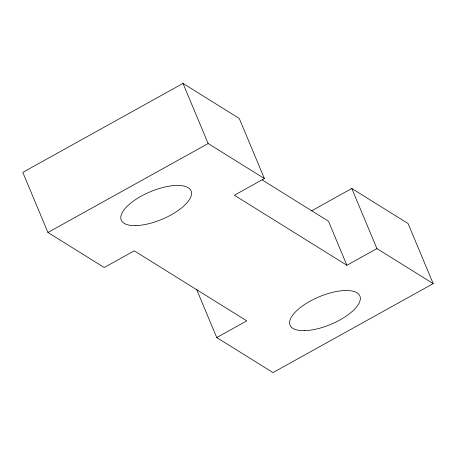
<?xml version="1.0" encoding="UTF-8"?>
<svg xmlns="http://www.w3.org/2000/svg" width="456" height="456" viewBox="0 0 456 456"><rect width="100%" height="100%" fill="white"/><g stroke="black" fill="none" stroke-linecap="round" stroke-linejoin="round"><path stroke-width="0.68" d="M216.742 337.554L273.007 372.58L433.2 283.621L376.935 248.6L346.896 265.278L234.367 195.231L264.4 178.552L239.257 118.446L182.993 83.419L22.8 172.379L47.943 232.48L104.207 267.507L134.246 250.828L246.776 320.876L216.742 337.554L196.519 289.212M47.943 232.48L208.135 143.526L264.4 178.552M311.431 210.906L351.793 188.493L408.057 223.52L433.2 283.621M262.263 179.995L328.457 221.2L346.896 265.278M351.793 188.493L376.935 248.6M182.993 83.419L208.135 143.526M135.928 225.595A37.837 14.962 -22.7 0 0 191.417 194.78A37.837 14.962 -22.7 0 0 141.166 196.177A37.837 14.962 -22.7 0 0 135.928 225.595M304.728 330.668A37.837 14.962 -22.7 0 0 360.217 299.854A37.837 14.962 -22.7 0 0 309.966 301.251A37.837 14.962 -22.7 0 0 304.728 330.668"/></g></svg>
